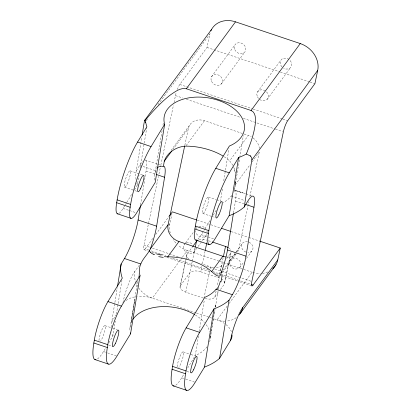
<?xml version="1.0" encoding="UTF-8"?>
<svg xmlns="http://www.w3.org/2000/svg" width="411" height="411" viewBox="0 0 411 411"><rect width="100%" height="100%" fill="white"/><g stroke="black" fill="none" stroke-linecap="round" stroke-linejoin="round"><path stroke-width="0.31" stroke-dasharray="2.06 1.54" d="M233.818 192.199L234.414 190.673L235.22 184.395M235.298 183.851L235.554 181.39M235.524 181.559L235.128 185.012L250.196 164.508M137.546 281.443L130.996 322.974L135.019 298.92L129.881 328.291M138.106 277.708L138.671 273.967M210.386 338.053L214.182 313.12M214.275 312.499L214.465 311.25M215.035 307.51L215.513 304.397L214.989 307.536M162.093 130.729L154.772 174.567M162.982 125.072L163.373 122.56M234.45 190.391L239.639 158.178M111.165 327.351A59.451 37.73 9.2 0 1 111.694 322.121L117.315 287.582M136.067 179.566A59.451 37.73 9.2 0 1 136.318 170.781L141.826 136.925M108.817 342.815L112.82 336.26L115.286 321.083M116.416 314.132L121.985 279.912M134.438 189.841L137.438 184.919L139.016 175.225M140.197 167.955L144.143 143.722M144.225 143.192L146.799 127.384M140.552 204.904L146.064 171.027A29.001 5.605 -71.4 0 0 144.662 159.925M187.678 368.03L195.297 355.536L198.487 335.941M199.207 331.513L204.349 299.902M220.327 201.667L222.592 187.76M223.723 180.804L228.968 148.561M233.499 212.944L235.441 201.02A29.001 5.605 -71.4 0 0 234.332 189.897L243.24 193.036L235.431 190.678L245.47 193.673M239.741 157.547L243.338 135.481M215.441 306.935L218.924 285.722M210.16 337.051L210.489 335.165M210.602 334.539L211.043 332.031M211.156 331.4L211.598 328.892M211.706 328.261L215.03 309.432M148.813 250.068L145.175 248.845A8.698 1.68 -71.4 0 1 143.927 245.31L158.446 176.401M158.975 173.899L160.29 167.631M160.819 165.13L173.493 104.99M174.017 102.483L175.471 95.593A8.698 1.68 -71.4 0 1 176.417 92.033M184.822 145.319L188.382 128.422A14.498 12.181 36.3 0 1 204.447 120.721L243.523 133.832M170.226 232.909A23.201 19.487 36.3 0 1 169.877 223.702L171.983 213.705M177.269 89.588A8.698 1.68 -71.4 0 1 179.812 84.45L207.016 47.44L209.81 34.17A23.201 19.487 36.3 0 1 210.042 33.204M179.997 287.299L185.983 258.889M186.111 258.283L186.62 255.863M203.317 298.052L185.746 292.159A8.698 4.408 11.9 0 1 180.45 285.64L187.072 254.204L192.327 247.047M185.746 292.159L192.173 261.771M192.307 261.155L195.163 247.592M180.45 285.64L189.836 272.863A8.698 4.408 11.9 0 1 200.722 271.779L201.893 266.23M202.412 263.764L205.012 251.434M206.831 242.809L207.087 241.576M203.923 298.258L209.636 271.137M210.16 268.671L210.545 266.821L201.457 263.77M205.161 298.617A8.698 4.408 11.9 0 0 214.809 297.168L216.109 291.003M217.409 284.844L219.099 276.829M219.618 274.363L221.437 265.732L223.312 263.179M219.5 278.093A8.698 4.408 11.9 0 0 218.904 277.877L219.161 276.644M219.68 274.178L223.188 257.538M220.445 289.503L224.201 284.397L230.823 252.96A8.698 4.408 11.9 0 0 231.146 252.364M224.653 282.732L231.275 251.301M237.579 251.969A14.498 12.181 36.3 0 0 238.935 248.563L248.825 201.637M249.878 196.628L259.238 152.204A14.498 12.181 36.3 0 0 259.398 151.274M154.67 180.075A40.602 25.765 9.2 0 1 155.959 170.806L156.149 170.406M136.318 170.781L139.642 165.33A29.001 5.605 -71.4 0 1 142.432 161.472M119.108 213.36A29.001 5.605 -71.4 0 0 123.1 208.423L125.098 205.146M125.432 204.596L126.434 202.957M126.768 202.412L132.101 193.663M111.694 322.121L116.041 315.001M97.499 358.957A43.499 8.41 -71.4 0 0 103.485 351.554L105.822 347.727M197.912 239.145A29.001 5.605 -71.4 0 0 201.323 234.676L204.642 229.23M204.976 228.691L210.288 219.983M213.278 215.081L216.931 209.096M175.723 385.205A43.499 8.41 -71.4 0 0 181.713 377.801L184.03 374M236.371 253.633L221.945 273.274M146.239 120.67L147.749 118.609M157.968 104.707L209.81 34.17M211.49 76.8L234.784 45.112M171.13 150.308L189.841 124.867M172.933 149.445L188.382 128.422M221.324 84.008L244.617 52.315M186.132 145.638L204.447 120.721M257.348 92.192L280.636 60.499M145.175 248.845L153.108 238.051M155.754 234.45L168.978 216.458M122.956 302.686A23.201 4.485 -71.4 0 1 134.859 271.347L139.375 265.198M169.121 224.725L169.877 223.702M267.181 99.395L290.469 67.702M233.016 165.386L229.641 160.876L248.331 135.445A14.498 12.181 36.3 0 1 251.265 136.76M184.015 245.048L185.15 243.502M185.531 242.988L193.858 231.655M252.082 161.944L259.238 152.204M182.063 257.682L152.317 298.155A23.201 14.724 9.2 0 0 137.659 296.449M182.438 257.168L187.334 250.51L219.397 261.273M193.848 252.251L205.962 235.77M226.692 258.581L230.823 252.96M229.872 260.435L235.929 252.195M236.304 251.681L241.981 243.954M223.029 270.207L235.909 252.688M236.284 252.169L238.935 248.563M214.809 297.168L218.94 291.548M239.705 267.638L243.867 261.971M246.518 258.37L251.815 251.157M227.221 306.046L217.054 319.881L213.422 318.664M229.102 303.488L252.071 272.236A23.201 19.487 36.3 0 0 260.24 273.531M231.783 195.328L231.218 196.062A40.602 25.765 9.2 0 1 223.209 202.623M246.045 193.864L251.84 195.749M157.213 164.056L145.104 159.915M157.778 164.241L161.194 165.366M207.016 47.44L279.752 71.853M280.359 72.053L309.457 81.82M310.064 82.02L314.913 83.649M179.812 84.45L252.549 108.864M253.155 109.064L282.254 118.83M282.86 119.036L287.71 120.659M175.471 95.593L182.746 98.034M186.383 99.257L240.332 117.361M243.363 118.378L274.882 128.956M275.488 129.157L282.763 131.597M244.124 134.032L248.331 135.445M139.642 165.33L155.959 170.806M231.218 196.062L244.514 200.527M146.064 171.027L155.62 174.238M235.441 201.02L243.805 203.83M130.251 170.827L142.566 174.958M208.48 197.075L216.099 199.633M216.689 199.833L220.204 201.01M124.446 187.149L136.76 191.279M202.669 213.401L210.879 216.155M211.465 216.35L214.984 217.532M197.229 220.173L220.265 227.905M231.172 231.563L248.146 237.26M248.753 237.466L259.665 241.123M123.1 208.423L128.962 210.391M129.547 210.586L135.409 212.554M201.323 234.676L213.638 238.806M208.562 240.748L211.588 241.766M220.003 261.473L242.993 269.19M243.6 269.395L252.071 272.236M143.927 245.31L149.989 247.345M152.414 248.157L168.777 253.649M169.383 253.854L178.477 256.906M206.358 266.261L212.42 268.296M214.845 269.107L220.907 271.142M221.514 271.347L251.219 281.314M151.238 250.88L165.782 255.76M172.45 258L208.819 270.202M213.062 271.63L219.731 273.865M220.337 274.07L250.648 284.242M144.22 249.744L147.821 250.946M152.013 252.359L162.206 255.776M167 257.384L210.761 272.072M215.554 273.68L219.15 274.887M221.55 275.694L238.93 281.525M239.531 281.725L252.118 285.948M200.722 271.779L218.904 277.877M195.877 312.776L152.317 298.155A23.201 19.487 36.3 0 1 134.859 271.347M196.484 312.977L209.189 317.241M209.795 317.446L212.816 318.458M105.062 325.666L112.1 328.029M112.686 328.225L117.376 329.802M183.285 351.919L190.324 354.282M190.91 354.477L196.191 356.25M108.638 345.137L112.742 346.514M186.861 371.39L190.966 372.767M103.485 351.554L107.004 352.73M107.59 352.931L116.976 356.08M181.713 377.801L185.233 378.983M185.818 379.178L195.199 382.328M233.7 166.871L235.308 172.759M234.409 168.829L235.318 173.206M221.437 265.732A8.698 4.408 11.9 0 1 215.59 267.689M213.694 267.551A8.698 4.408 11.9 0 1 210.545 266.821M188.7 258.853A8.698 4.408 11.9 0 1 187.072 254.204M198.945 239.89A8.698 4.408 11.9 0 1 206.733 240.147M221.164 278.848A8.698 4.408 11.9 0 1 224.201 284.397M228.757 247.997A8.698 4.408 11.9 0 1 230.992 250.345M137.438 184.919A59.451 37.73 9.2 0 1 136.401 181.354M210.437 336.445A40.602 25.765 9.2 0 1 209.163 343.067M207.041 346.812A40.602 25.765 9.2 0 1 195.297 355.536M129.907 330.059A40.602 25.765 9.2 0 1 131.571 321.654M195.42 315.037A40.602 25.765 9.2 0 1 204.437 322.491M206.188 324.69A40.602 25.765 9.2 0 1 209.677 331.6M112.82 336.26A59.451 37.73 9.2 0 1 111.777 332.689M253.078 137.947A14.498 12.181 36.3 0 1 259.403 148.397M235.842 254.07A14.498 12.181 36.3 0 1 226.964 257.06M156.267 169.019A24.568 11.672 74.8 0 1 156.514 168.695M224.329 156.827A40.247 20.401 11.9 0 1 229.657 160.871M126.038 300.503A23.201 14.724 9.2 0 1 135.496 296.737M187.334 250.51A23.201 19.487 36.3 0 1 178.379 245.429M175.893 243.029A23.201 19.487 36.3 0 1 173.129 239.423M267.849 271.938A23.201 19.487 36.3 0 1 262.367 273.382M236.289 317.616A23.201 19.487 36.3 0 1 226.826 321.083M224.683 321.176A23.201 19.487 36.3 0 1 217.054 319.881A23.201 14.724 9.2 0 1 224.38 323.436M226.014 324.633A23.201 14.724 9.2 0 1 231.383 331.6M194.948 247.741A6.139 5.158 36.3 0 1 188.413 253.392A6.139 5.158 36.3 0 1 184.328 244.54M186.383 242.978A6.139 5.158 36.3 0 1 192.995 244.519M206.944 230.869A6.139 5.158 36.3 0 1 202.181 237.183A6.139 5.158 36.3 0 1 195.605 230.509M196.062 228.696A6.139 5.158 36.3 0 1 196.92 227.504M198.862 226.374A6.139 5.158 36.3 0 1 205.706 228.67M245.773 252.082A6.139 5.158 36.3 0 1 242.69 242.978A6.139 5.158 36.3 0 1 252.364 245.239A6.139 5.158 36.3 0 1 247.828 252.565M281.915 66.921A6.139 5.158 36.3 0 1 283.626 58.239A6.139 5.158 36.3 0 1 291.733 64.501A6.139 5.158 36.3 0 1 283.641 68.252M177.192 366.818A8.698 1.68 -71.4 0 1 181.01 354.246A8.698 1.68 -71.4 0 1 183.368 355.274A8.698 1.68 -71.4 0 1 178.77 367.511M98.964 340.57A8.698 1.68 -71.4 0 1 102.781 327.993A8.698 1.68 -71.4 0 1 105.144 329.026A8.698 1.68 -71.4 0 1 100.546 341.258M211.49 81.347A6.139 5.158 36.3 0 0 221.514 83.798A6.139 5.158 36.3 0 0 217.316 74.566A6.139 5.158 36.3 0 0 211.49 81.347M234.779 49.654A6.139 5.158 36.3 0 0 244.807 52.105A6.139 5.158 36.3 0 0 240.61 42.872A6.139 5.158 36.3 0 0 234.779 49.654M229.872 264.977A6.139 5.158 36.3 0 0 239.896 267.427A6.139 5.158 36.3 0 0 235.698 258.2A6.139 5.158 36.3 0 0 229.872 264.977M257.348 96.734A6.139 5.158 36.3 0 0 267.371 99.185A6.139 5.158 36.3 0 0 263.174 89.952A6.139 5.158 36.3 0 0 257.348 96.734M205.402 210.18A8.698 1.68 -71.4 0 0 208.423 197.028A8.698 1.68 -71.4 0 0 202.895 208.505A8.698 1.68 -71.4 0 0 205.402 210.18M127.179 183.933A8.698 1.68 -71.4 0 0 130.195 170.781A8.698 1.68 -71.4 0 0 124.672 182.253A8.698 1.68 -71.4 0 0 127.179 183.933"/><path stroke-width="0.62" d="M144.194 122.273L144.482 120.613M144.133 122.694L142.129 135.044M164.641 124.307L155.178 182.474L136.586 212.949A29.001 5.605 -71.4 0 1 130.164 207.252L130.626 204.39A43.499 8.41 -71.4 0 1 151.058 146.573L164.641 124.307A40.602 25.765 9.2 0 1 190.488 97.597A40.602 25.765 9.2 0 1 239.372 114.001A40.602 25.765 9.2 0 1 229.379 146.033L215.796 168.299A43.499 8.41 -71.4 0 0 195.369 226.112L194.901 228.978L208.387 233.505A29.001 5.605 -71.4 0 0 214.809 239.202L229.153 215.698A59.451 37.73 9.2 0 0 244.216 206.99L251.892 159.766L251.738 157.809L250.623 156.231M95.958 359.666A43.499 8.41 -71.4 0 1 93.852 343.005L94.319 340.144A29.001 5.605 -71.4 0 1 107.939 301.597L122.283 278.093A59.451 37.73 9.2 0 1 121.158 263.954L124.482 258.509A29.001 5.605 -71.4 0 0 138.101 219.962L140.449 205.531M118.075 213.833A29.001 5.605 -71.4 0 1 116.673 202.726L117.14 199.864A43.499 8.41 -71.4 0 1 137.572 142.047L146.902 126.752A59.451 37.73 9.2 0 1 145.371 120.146C153.077 110.965 161.179 101.969 170.745 94.679C175.266 91.632 180.521 87.497 186.327 88.766L251.064 110.492C255.868 112.47 255.657 118.748 255.365 123.074C254.188 133.827 250.335 144.055 246.312 154.022A59.451 37.73 9.2 0 1 238.611 157.531L229.281 172.826A43.499 8.41 -71.4 0 0 208.855 230.638L208.387 233.505M140.023 275.647L130.559 333.814L116.976 356.08A43.499 8.41 -71.4 0 1 107.343 347.531L107.805 344.67A29.001 5.605 -71.4 0 1 121.425 306.123L140.023 275.647A40.602 25.765 9.2 0 1 140.803 263.985C142.905 258.365 147.826 254.327 150.282 249.004A29.001 5.605 -71.4 0 0 156.622 226.178L164.58 177.244A29.001 5.605 -71.4 0 0 163.475 166.116L164.266 161.235C167.154 152.414 176.735 146.501 185.757 146.146A40.247 20.401 11.9 0 1 223.142 156.088M117.561 286.082L121.158 263.954M174.182 385.914A43.499 8.41 -71.4 0 1 172.081 369.258L172.543 366.391A29.001 5.605 -71.4 0 1 186.162 327.85L204.76 297.374A40.602 25.765 9.2 0 0 216.058 289.236L216.35 288.856M213.992 308.872L204.529 367.038L195.199 382.328A43.499 8.41 -71.4 0 1 185.567 373.784L186.034 370.917A29.001 5.605 -71.4 0 1 199.654 332.376L213.992 308.872A59.451 37.73 9.2 0 0 229.055 300.164L232.379 294.713A29.001 5.605 -71.4 0 0 245.999 256.171L253.962 207.236A29.001 5.605 -71.4 0 0 247.535 201.539L244.216 206.99M229.153 215.698L238.611 157.531M164.313 256.705L167.755 256.829A40.247 20.401 11.9 0 1 211.655 271.553C214.624 274.178 220.445 279.716 221.139 272.781A29.001 5.605 -71.4 0 0 227.478 249.955L233.397 213.571M204.529 367.038A59.451 37.73 9.2 0 0 219.592 358.325L229.055 300.164M150.282 249.004L168.078 224.786L184.693 145.941M195.292 246.975L196.458 241.432A8.698 4.408 11.9 0 1 198.04 240.23M205.269 250.201L206.697 243.425M223.317 256.921L225.526 246.441L212.194 241.966M272.822 268.722A23.201 19.487 36.3 0 0 277.774 259.906L280.271 248.044L259.665 241.123M210.853 30.882A23.201 19.487 36.3 0 1 235.513 21.845L300.251 43.566A23.201 19.487 36.3 0 1 317.708 70.379L314.913 83.649L287.71 120.659A8.698 1.68 -71.4 0 0 283.369 131.803L251.825 281.52A8.698 1.68 -71.4 0 0 253.073 285.054L280.271 248.044M219.592 358.325L230.617 340.262A23.201 4.485 -71.4 0 1 242.757 307.556L277.774 259.906M240.425 313.249L275.971 264.725M211.614 29.351L144.502 120.536M186.327 88.766L235.513 21.845M164.266 161.235L171.803 150.981M169.353 215.945L172.379 211.835L196.622 219.967M251.064 110.492L300.251 43.566M167.755 256.829L178.99 241.54A14.498 12.181 36.3 0 1 168.078 224.786M251.861 159.971L317.708 70.379M192.708 246.538L196.458 241.432M211.634 271.558L222.875 256.269A14.498 12.181 36.3 0 0 225.937 256.967M221.139 272.781L221.894 271.753M144.739 120.176L145.237 120.115M117.5 213.807L130.986 218.333M195.723 240.055L209.209 244.581M137.572 142.047L151.058 146.573M215.796 168.299L229.281 172.826M156.221 174.439L164.58 177.244M245.598 204.431L253.962 207.236M221.478 228.311L230.566 231.362M117.14 199.864L130.626 204.39M195.369 226.112L208.855 230.638M116.673 202.726L130.164 207.252M138.101 219.962L156.622 226.178M227.478 249.955L245.999 256.171M178.99 241.54L222.875 256.269M251.255 284.443L253.073 285.054M124.482 258.509L140.803 263.985M216.058 289.236L232.379 294.713M107.939 301.597L121.425 306.123M186.162 327.85L199.654 332.376M94.319 340.144L107.805 344.67M172.543 366.391L186.034 370.917M93.852 343.005L107.343 347.531M172.081 369.258L185.567 373.784M108.365 364.069L94.879 359.543M186.589 390.322L173.103 385.795M246.312 154.022L250.094 155.815M153.791 254.507L151.68 253.392L150.508 252.297M225.526 246.441A8.698 4.408 11.9 0 1 228.29 247.694M196.792 239.921A29.001 5.605 -71.4 0 1 194.901 228.978M160.275 166.167A28.102 12.777 80.9 0 1 163.491 166.799M150.585 252.2A9.422 4.536 -46.7 0 1 149.352 250.643M163.28 257.343A25.749 8.312 -6.8 0 1 158.661 256.603M162.278 254.979A33.05 9.278 -4.8 0 1 156.786 253.957M154.593 254.645A32.726 10.871 -8.7 0 1 154.012 254.43M130.559 333.814A40.602 25.765 9.2 0 1 130.318 332.874M132.851 319.439A40.602 25.765 9.2 0 1 194.511 314.492M145.14 121.959A49.561 4.208 69.9 0 1 145.509 122.473M144.461 120.515A38.285 2.887 78 0 1 144.621 120.706M250.227 155.697A38.285 15.258 -40.7 0 1 250.684 156.18M157.043 168.104A24.568 11.672 74.8 0 1 160.295 166.311M220.327 281.155A24.568 14.185 79.2 0 1 216.628 289.416M222.079 274.779A28.133 14.632 83.8 0 1 220.928 281.961M242.757 307.556A23.201 19.487 36.3 0 1 239.151 314.96M232.051 334.96A23.201 14.724 9.2 0 1 230.617 340.262M218.888 214.706A8.698 1.68 -71.4 0 0 221.909 201.554A8.698 1.68 -71.4 0 0 216.386 213.032A8.698 1.68 -71.4 0 0 218.888 214.706M193.699 369.551A8.698 1.68 -71.4 0 0 196.72 356.399A8.698 1.68 -71.4 0 0 191.192 367.871A8.698 1.68 -71.4 0 0 193.699 369.551M140.665 188.459A8.698 1.68 -71.4 0 0 143.686 175.307A8.698 1.68 -71.4 0 0 138.158 186.779A8.698 1.68 -71.4 0 0 140.665 188.459M115.476 343.298A8.698 1.68 -71.4 0 0 118.491 330.146A8.698 1.68 -71.4 0 0 112.968 341.618A8.698 1.68 -71.4 0 0 115.476 343.298"/></g></svg>
